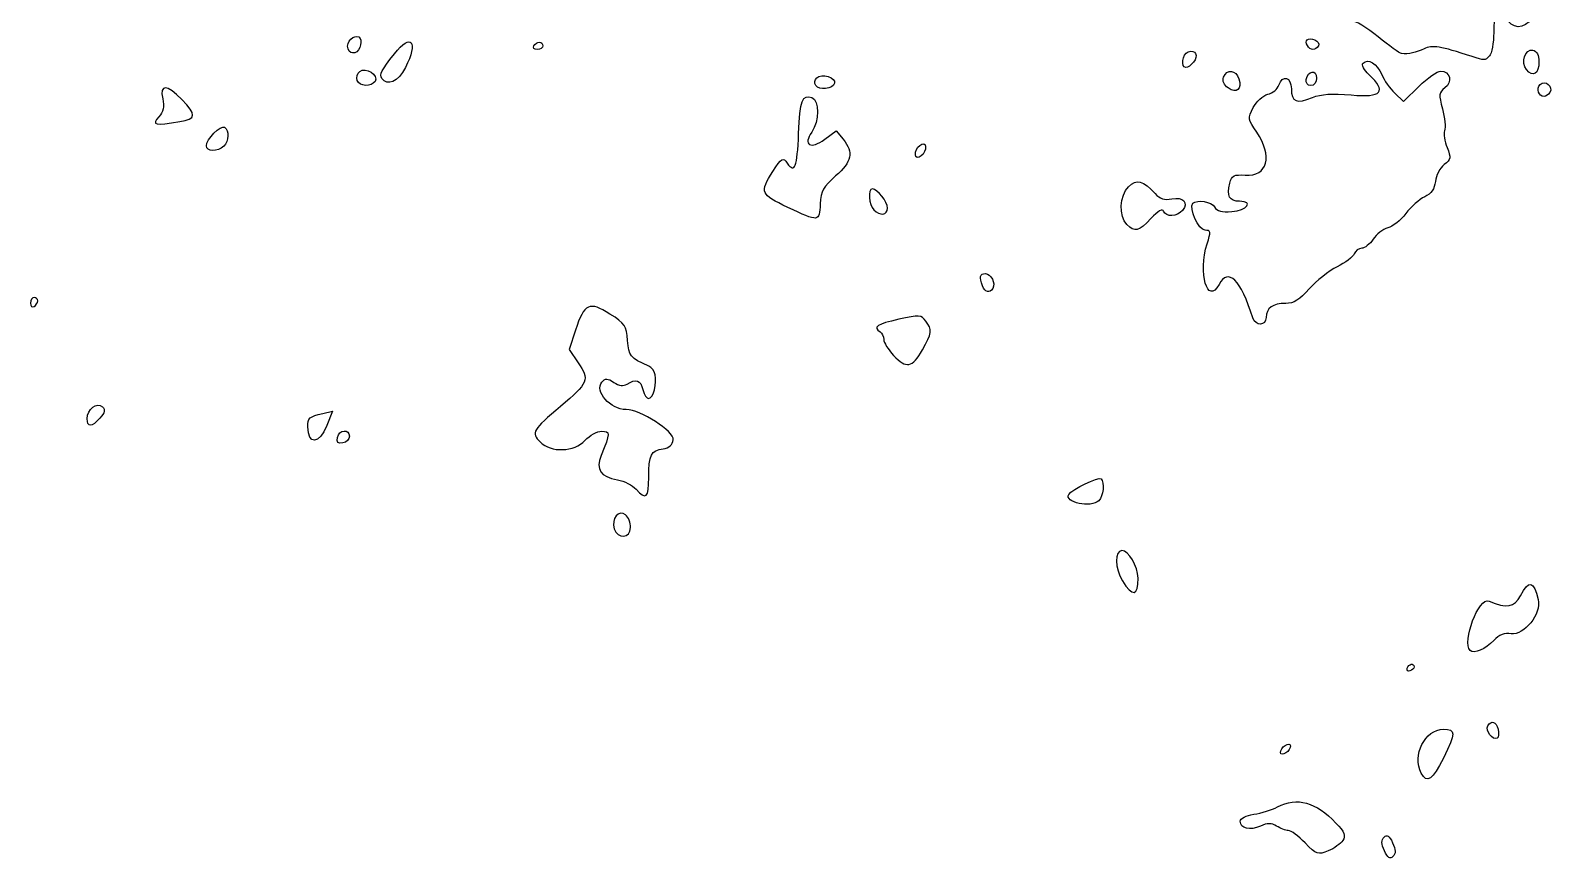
# Model space of a CAD drawing. Header units: centimetres. Extents: x -9.1 to 23.1, y -7.7 to 7.6.
# Drawn here: x -8.751 to -5.999, y -4.581 to -3.084 of the extents above; entities that cross this region are included whole.
import ezdxf

# ---------------------------------------------------------------- set-up
doc = ezdxf.new("R2010")
doc.units = ezdxf.units.CM
doc.header["$MEASUREMENT"] = 0
doc.layers.add('Layer 1', color=7, linetype='Continuous')

msp = doc.modelspace()

# ---------------------------------------------------------------- linework, layer by layer
at = {"layer": 'Layer 1'}
for points, knots in [([(-6.1153, -3.12957), (-6.11099, -3.12526), (-6.10746, -3.10616), (-6.10746, -3.08712), (-6.10746, -3.08712), (-6.10746, -3.04962), (-6.10029, -3.04378), (-6.08198, -3.06639), (-6.08198, -3.06639), (-6.06738, -3.08442), (-6.04562, -3.07815), (-6.03211, -3.05204), (-6.03211, -3.05204), (-6.02667, -3.04152), (-6.01935, -3.03291), (-6.01585, -3.03291), (-6.01585, -3.03291), (-6.01235, -3.03291), (-6.00949, -3.03007), (-6.00949, -3.02657), (-6.00949, -3.02657), (-6.00949, -3.02307), (-6.02051, -3.02088), (-6.03398, -3.02167), (-6.03398, -3.02167), (-6.06514, -3.02348), (-6.06901, -3.00221), (-6.04004, -2.98832), (-6.04004, -2.98832), (-6.02659, -2.98188), (-6.02287, -2.97655), (-6.02627, -2.96864), (-6.02627, -2.96864), (-6.02883, -2.96267), (-6.03235, -2.94951), (-6.03408, -2.93938), (-6.03408, -2.93938), (-6.03581, -2.92925), (-6.04256, -2.91764), (-6.04908, -2.91357), (-6.04908, -2.91357), (-6.06027, -2.90658), (-6.06032, -2.90515), (-6.04997, -2.88762), (-6.04997, -2.88762), (-6.03679, -2.86531), (-6.04503, -2.85682), (-6.08003, -2.85666), (-6.08003, -2.85666), (-6.12165, -2.85666), (-6.1516, -2.83146), (-6.13276, -2.81263), (-6.13276, -2.81263), (-6.12181, -2.80168), (-6.13113, -2.77477), (-6.1502, -2.76227), (-6.1502, -2.76227), (-6.18172, -2.74161), (-6.24462, -2.77122), (-6.24462, -2.80671), (-6.24462, -2.80671), (-6.24462, -2.83611), (-6.22595, -2.8527), (-6.19942, -2.84687), (-6.19942, -2.84687), (-6.18158, -2.84296), (-6.17804, -2.84489), (-6.16602, -2.86526), (-6.16602, -2.86526), (-6.15863, -2.87779), (-6.14831, -2.88968), (-6.14308, -2.89168), (-6.14308, -2.89168), (-6.13229, -2.89582), (-6.13016, -2.92551), (-6.14021, -2.93172), (-6.14021, -2.93172), (-6.14386, -2.93398), (-6.15105, -2.9459), (-6.1562, -2.95823), (-6.1562, -2.95823), (-6.16135, -2.97056), (-6.17012, -2.98064), (-6.17569, -2.98064), (-6.17569, -2.98064), (-6.18568, -2.98064), (-6.18685, -2.97673), (-6.18833, -2.93833), (-6.18833, -2.93833), (-6.1893, -2.91318), (-6.20387, -2.91025), (-6.24028, -2.92788), (-6.24028, -2.92788), (-6.27632, -2.94533), (-6.27861, -2.94504), (-6.27634, -2.92334), (-6.27634, -2.92334), (-6.27529, -2.91338), (-6.27948, -2.89803), (-6.28564, -2.88923), (-6.28564, -2.88923), (-6.2918, -2.88043), (-6.29684, -2.86902), (-6.29684, -2.86388), (-6.29684, -2.86388), (-6.29684, -2.85673), (-6.3001, -2.85746), (-6.31066, -2.86697), (-6.31066, -2.86697), (-6.32849, -2.88302), (-6.35562, -2.94419), (-6.35562, -2.96835), (-6.35562, -2.96835), (-6.35562, -2.98093), (-6.36206, -2.99281), (-6.37521, -3.00454), (-6.37521, -3.00454), (-6.40438, -3.03053), (-6.39892, -3.06556), (-6.36569, -3.06556), (-6.36569, -3.06556), (-6.3583, -3.06556), (-6.33613, -3.07878), (-6.31643, -3.09495), (-6.31643, -3.09495), (-6.29672, -3.11111), (-6.27764, -3.12469), (-6.27402, -3.12511), (-6.27402, -3.12511), (-6.26127, -3.12659), (-6.24769, -3.12375), (-6.23322, -3.11648), (-6.23322, -3.11648), (-6.21892, -3.1093), (-6.2039, -3.11176), (-6.14661, -3.13063), (-6.14661, -3.13063), (-6.12358, -3.13822), (-6.12393, -3.13823), (-6.11526, -3.12956), (-6.11526, -3.12956), (-6.11526, -3.12956), (-6.1153, -3.12957), (-6.1153, -3.12957)], [0, 0, 0, 0, 0.027027, 0.027027, 0.027027, 0.027027, 0.0540541, 0.0540541, 0.0540541, 0.0540541, 0.0810811, 0.0810811, 0.0810811, 0.0810811, 0.1081081, 0.1081081, 0.1081081, 0.1081081, 0.1351351, 0.1351351, 0.1351351, 0.1351351, 0.1621622, 0.1621622, 0.1621622, 0.1621622, 0.1891892, 0.1891892, 0.1891892, 0.1891892, 0.2162162, 0.2162162, 0.2162162, 0.2162162, 0.2432432, 0.2432432, 0.2432432, 0.2432432, 0.2702703, 0.2702703, 0.2702703, 0.2702703, 0.2972973, 0.2972973, 0.2972973, 0.2972973, 0.3243243, 0.3243243, 0.3243243, 0.3243243, 0.3513514, 0.3513514, 0.3513514, 0.3513514, 0.3783784, 0.3783784, 0.3783784, 0.3783784, 0.4054054, 0.4054054, 0.4054054, 0.4054054, 0.4324324, 0.4324324, 0.4324324, 0.4324324, 0.4594595, 0.4594595, 0.4594595, 0.4594595, 0.4864865, 0.4864865, 0.4864865, 0.4864865, 0.5135135, 0.5135135, 0.5135135, 0.5135135, 0.5405405, 0.5405405, 0.5405405, 0.5405405, 0.5675676, 0.5675676, 0.5675676, 0.5675676, 0.5945946, 0.5945946, 0.5945946, 0.5945946, 0.6216216, 0.6216216, 0.6216216, 0.6216216, 0.6486486, 0.6486486, 0.6486486, 0.6486486, 0.6756757, 0.6756757, 0.6756757, 0.6756757, 0.7027027, 0.7027027, 0.7027027, 0.7027027, 0.7297297, 0.7297297, 0.7297297, 0.7297297, 0.7567568, 0.7567568, 0.7567568, 0.7567568, 0.7837838, 0.7837838, 0.7837838, 0.7837838, 0.8108108, 0.8108108, 0.8108108, 0.8108108, 0.8378378, 0.8378378, 0.8378378, 0.8378378, 0.8648649, 0.8648649, 0.8648649, 0.8648649, 0.8918919, 0.8918919, 0.8918919, 0.8918919, 0.9189189, 0.9189189, 0.9189189, 0.9189189, 0.9459459, 0.9459459, 0.9459459, 0.9459459, 1, 1, 1, 1]), ([(-8.15569, -3.11396), (-8.1535, -3.10825), (-8.15328, -3.10103), (-8.1552, -3.09792), (-8.1552, -3.09792), (-8.16107, -3.08841), (-8.17787, -3.09883), (-8.17787, -3.11198), (-8.17787, -3.11198), (-8.17787, -3.12697), (-8.16125, -3.12846), (-8.15569, -3.11396)], [0, 0, 0, 0, 0.25, 0.25, 0.25, 0.25, 0.5, 0.5, 0.5, 0.5, 1, 1, 1, 1]), ([(-8.0736, -3.15062), (-8.04956, -3.10349), (-8.06281, -3.08698), (-8.09347, -3.12587), (-8.09347, -3.12587), (-8.11709, -3.15583), (-8.12051, -3.16254), (-8.11592, -3.16995), (-8.11592, -3.16995), (-8.1066, -3.18503), (-8.08646, -3.17582), (-8.0736, -3.15062)], [0, 0, 0, 0, 0.25, 0.25, 0.25, 0.25, 0.5, 0.5, 0.5, 0.5, 1, 1, 1, 1]), ([(-7.82519, -3.11128), (-7.82519, -3.1077), (-7.82796, -3.10475), (-7.83134, -3.10475), (-7.83134, -3.10475), (-7.83472, -3.10475), (-7.8393, -3.10767), (-7.84152, -3.11128), (-7.84152, -3.11128), (-7.84374, -3.11486), (-7.84098, -3.11781), (-7.83537, -3.11781), (-7.83537, -3.11781), (-7.82977, -3.11781), (-7.82519, -3.11489), (-7.82519, -3.11128)], [0, 0, 0, 0, 0.2, 0.2, 0.2, 0.2, 0.4, 0.4, 0.4, 0.4, 0.6, 0.6, 0.6, 0.6, 1, 1, 1, 1]), ([(-6.42421, -3.11128), (-6.42197, -3.10766), (-6.42487, -3.10289), (-6.43064, -3.10067), (-6.43064, -3.10067), (-6.44315, -3.09587), (-6.45011, -3.10116), (-6.4441, -3.11088), (-6.4441, -3.11088), (-6.43868, -3.11966), (-6.4295, -3.11983), (-6.42421, -3.11129), (-6.42421, -3.11129), (-6.42421, -3.11129), (-6.42421, -3.11128), (-6.42421, -3.11128)], [0, 0, 0, 0, 0.2, 0.2, 0.2, 0.2, 0.4, 0.4, 0.4, 0.4, 0.6, 0.6, 0.6, 0.6, 1, 1, 1, 1]), ([(-6.64977, -3.14096), (-6.64009, -3.1293), (-6.64643, -3.11704), (-6.65954, -3.12206), (-6.65954, -3.12206), (-6.66974, -3.12597), (-6.67307, -3.15047), (-6.6634, -3.15047), (-6.6634, -3.15047), (-6.66025, -3.15047), (-6.65412, -3.14619), (-6.64978, -3.14096), (-6.64978, -3.14096), (-6.64978, -3.14096), (-6.64977, -3.14096), (-6.64977, -3.14096)], [0, 0, 0, 0, 0.2, 0.2, 0.2, 0.2, 0.4, 0.4, 0.4, 0.4, 0.6, 0.6, 0.6, 0.6, 1, 1, 1, 1]), ([(-6.51874, -3.60181), (-6.51874, -3.58521), (-6.50629, -3.57631), (-6.48322, -3.57642), (-6.48322, -3.57642), (-6.46892, -3.57642), (-6.45811, -3.56979), (-6.44077, -3.55009), (-6.44077, -3.55009), (-6.42797, -3.53555), (-6.40538, -3.51768), (-6.39055, -3.51036), (-6.39055, -3.51036), (-6.37573, -3.50305), (-6.36186, -3.49253), (-6.35973, -3.48699), (-6.35973, -3.48699), (-6.35761, -3.48145), (-6.35143, -3.47692), (-6.34601, -3.47692), (-6.34601, -3.47692), (-6.34059, -3.47692), (-6.33132, -3.46954), (-6.32541, -3.46051), (-6.32541, -3.46051), (-6.3195, -3.45149), (-6.30756, -3.44233), (-6.29888, -3.44014), (-6.29888, -3.44014), (-6.2902, -3.43796), (-6.27551, -3.42623), (-6.26623, -3.41407), (-6.26623, -3.41407), (-6.25695, -3.40191), (-6.24164, -3.38827), (-6.2322, -3.38377), (-6.2322, -3.38377), (-6.22033, -3.37811), (-6.21439, -3.36955), (-6.21296, -3.35604), (-6.21296, -3.35604), (-6.21182, -3.34529), (-6.20471, -3.3317), (-6.19715, -3.32583), (-6.19715, -3.32583), (-6.18474, -3.31619), (-6.18423, -3.31322), (-6.19181, -3.29492), (-6.19181, -3.29492), (-6.19642, -3.28378), (-6.19844, -3.27009), (-6.19628, -3.26448), (-6.19628, -3.26448), (-6.19413, -3.25888), (-6.19587, -3.24122), (-6.20014, -3.22524), (-6.20014, -3.22524), (-6.20711, -3.19917), (-6.20666, -3.19528), (-6.19571, -3.18728), (-6.19571, -3.18728), (-6.18131, -3.17674), (-6.18617, -3.15688), (-6.20315, -3.15688), (-6.20315, -3.15688), (-6.20941, -3.15688), (-6.22709, -3.1692), (-6.24243, -3.18425), (-6.24243, -3.18425), (-6.24243, -3.18425), (-6.27032, -3.21162), (-6.27032, -3.21162), (-6.27032, -3.21162), (-6.27032, -3.21162), (-6.28624, -3.19667), (-6.28624, -3.19667), (-6.28624, -3.19667), (-6.295, -3.18844), (-6.3056, -3.1734), (-6.30981, -3.16324), (-6.30981, -3.16324), (-6.31798, -3.14351), (-6.33449, -3.13331), (-6.34357, -3.14239), (-6.34357, -3.14239), (-6.34661, -3.14544), (-6.34171, -3.15486), (-6.33268, -3.16334), (-6.33268, -3.16334), (-6.29994, -3.19409), (-6.30954, -3.20502), (-6.36489, -3.20001), (-6.36489, -3.20001), (-6.39995, -3.19684), (-6.41953, -3.19812), (-6.4351, -3.20459), (-6.4351, -3.20459), (-6.4633, -3.21632), (-6.47302, -3.21233), (-6.47302, -3.18901), (-6.47302, -3.18901), (-6.47302, -3.16724), (-6.48935, -3.16246), (-6.49567, -3.18237), (-6.49567, -3.18237), (-6.49784, -3.1892), (-6.5068, -3.19659), (-6.51559, -3.19879), (-6.51559, -3.19879), (-6.52438, -3.20101), (-6.53624, -3.21185), (-6.54196, -3.2229), (-6.54196, -3.2229), (-6.55192, -3.24216), (-6.55166, -3.244), (-6.53555, -3.26724), (-6.53555, -3.26724), (-6.50611, -3.30972), (-6.51632, -3.34806), (-6.55622, -3.34491), (-6.55622, -3.34491), (-6.57674, -3.3433), (-6.58049, -3.34532), (-6.58416, -3.35937), (-6.58416, -3.35937), (-6.59019, -3.38259), (-6.58508, -3.39203), (-6.56649, -3.39203), (-6.56649, -3.39203), (-6.54025, -3.39203), (-6.55273, -3.40811), (-6.58078, -3.41045), (-6.58078, -3.41045), (-6.59843, -3.41193), (-6.60759, -3.4095), (-6.61162, -3.40229), (-6.61162, -3.40229), (-6.61711, -3.39248), (-6.64322, -3.38806), (-6.65082, -3.39567), (-6.65082, -3.39567), (-6.65877, -3.40362), (-6.64049, -3.44429), (-6.62897, -3.44429), (-6.62897, -3.44429), (-6.61843, -3.44429), (-6.61806, -3.44668), (-6.62517, -3.46878), (-6.62517, -3.46878), (-6.64201, -3.52116), (-6.62445, -3.58112), (-6.60365, -3.54226), (-6.60365, -3.54226), (-6.58701, -3.51116), (-6.56478, -3.53309), (-6.54242, -3.60267), (-6.54242, -3.60267), (-6.5375, -3.61797), (-6.51874, -3.61731), (-6.51874, -3.60185), (-6.51874, -3.60185), (-6.51874, -3.60185), (-6.51874, -3.60181), (-6.51874, -3.60181)], [0, 0, 0, 0, 0.0238095, 0.0238095, 0.0238095, 0.0238095, 0.047619, 0.047619, 0.047619, 0.047619, 0.0714286, 0.0714286, 0.0714286, 0.0714286, 0.0952381, 0.0952381, 0.0952381, 0.0952381, 0.1190476, 0.1190476, 0.1190476, 0.1190476, 0.1428571, 0.1428571, 0.1428571, 0.1428571, 0.1666667, 0.1666667, 0.1666667, 0.1666667, 0.1904762, 0.1904762, 0.1904762, 0.1904762, 0.2142857, 0.2142857, 0.2142857, 0.2142857, 0.2380952, 0.2380952, 0.2380952, 0.2380952, 0.2619048, 0.2619048, 0.2619048, 0.2619048, 0.2857143, 0.2857143, 0.2857143, 0.2857143, 0.3095238, 0.3095238, 0.3095238, 0.3095238, 0.3333333, 0.3333333, 0.3333333, 0.3333333, 0.3571429, 0.3571429, 0.3571429, 0.3571429, 0.3809524, 0.3809524, 0.3809524, 0.3809524, 0.4047619, 0.4047619, 0.4047619, 0.4047619, 0.4285714, 0.4285714, 0.4285714, 0.4285714, 0.452381, 0.452381, 0.452381, 0.452381, 0.4761905, 0.4761905, 0.4761905, 0.4761905, 0.5, 0.5, 0.5, 0.5, 0.5238095, 0.5238095, 0.5238095, 0.5238095, 0.547619, 0.547619, 0.547619, 0.547619, 0.5714286, 0.5714286, 0.5714286, 0.5714286, 0.5952381, 0.5952381, 0.5952381, 0.5952381, 0.6190476, 0.6190476, 0.6190476, 0.6190476, 0.6428571, 0.6428571, 0.6428571, 0.6428571, 0.6666667, 0.6666667, 0.6666667, 0.6666667, 0.6904762, 0.6904762, 0.6904762, 0.6904762, 0.7142857, 0.7142857, 0.7142857, 0.7142857, 0.7380952, 0.7380952, 0.7380952, 0.7380952, 0.7619048, 0.7619048, 0.7619048, 0.7619048, 0.7857143, 0.7857143, 0.7857143, 0.7857143, 0.8095238, 0.8095238, 0.8095238, 0.8095238, 0.8333333, 0.8333333, 0.8333333, 0.8333333, 0.8571429, 0.8571429, 0.8571429, 0.8571429, 0.8809524, 0.8809524, 0.8809524, 0.8809524, 0.9047619, 0.9047619, 0.9047619, 0.9047619, 0.9285714, 0.9285714, 0.9285714, 0.9285714, 0.952381, 0.952381, 0.952381, 0.952381, 1, 1, 1, 1]), ([(-6.0258, -3.14022), (-6.0258, -3.12772), (-6.02951, -3.12054), (-6.03667, -3.11917), (-6.03667, -3.11917), (-6.05076, -3.11645), (-6.05895, -3.14134), (-6.04822, -3.15427), (-6.04822, -3.15427), (-6.03639, -3.16852), (-6.0258, -3.16189), (-6.0258, -3.14022)], [0, 0, 0, 0, 0.25, 0.25, 0.25, 0.25, 0.5, 0.5, 0.5, 0.5, 1, 1, 1, 1]), ([(-8.12839, -3.17549), (-8.12153, -3.16439), (-8.14534, -3.14876), (-8.15584, -3.15747), (-8.15584, -3.15747), (-8.16041, -3.16126), (-8.16254, -3.16856), (-8.16058, -3.17369), (-8.16058, -3.17369), (-8.15629, -3.18487), (-8.13493, -3.18606), (-8.1284, -3.1755), (-8.1284, -3.1755), (-8.1284, -3.1755), (-8.12839, -3.17549), (-8.12839, -3.17549)], [0, 0, 0, 0, 0.2, 0.2, 0.2, 0.2, 0.4, 0.4, 0.4, 0.4, 0.6, 0.6, 0.6, 0.6, 1, 1, 1, 1]), ([(-7.29808, -3.17875), (-7.29477, -3.16869), (-7.32187, -3.16034), (-7.33035, -3.16882), (-7.33035, -3.16882), (-7.33399, -3.17244), (-7.33488, -3.17879), (-7.33234, -3.1829), (-7.33234, -3.1829), (-7.32662, -3.19215), (-7.30149, -3.18911), (-7.29808, -3.17875)], [0, 0, 0, 0, 0.25, 0.25, 0.25, 0.25, 0.5, 0.5, 0.5, 0.5, 1, 1, 1, 1]), ([(-6.56784, -3.17069), (-6.57302, -3.15436), (-6.58963, -3.15257), (-6.59544, -3.16773), (-6.59544, -3.16773), (-6.59796, -3.17431), (-6.59486, -3.18191), (-6.58742, -3.18735), (-6.58742, -3.18735), (-6.57236, -3.19836), (-6.56189, -3.18945), (-6.56784, -3.17071), (-6.56784, -3.17071), (-6.56784, -3.17071), (-6.56784, -3.17069), (-6.56784, -3.17069)], [0, 0, 0, 0, 0.2, 0.2, 0.2, 0.2, 0.4, 0.4, 0.4, 0.4, 0.6, 0.6, 0.6, 0.6, 1, 1, 1, 1]), ([(-6.42762, -3.16941), (-6.42762, -3.15349), (-6.44288, -3.15574), (-6.44606, -3.17213), (-6.44606, -3.17213), (-6.44731, -3.17858), (-6.44398, -3.18302), (-6.4379, -3.18302), (-6.4379, -3.18302), (-6.43184, -3.18302), (-6.42762, -3.17744), (-6.42762, -3.16941)], [0, 0, 0, 0, 0.25, 0.25, 0.25, 0.25, 0.5, 0.5, 0.5, 0.5, 1, 1, 1, 1]), ([(-8.51898, -3.23951), (-8.51069, -3.23035), (-8.50876, -3.2214), (-8.51196, -3.20685), (-8.51196, -3.20685), (-8.5179, -3.17979), (-8.50454, -3.18037), (-8.47742, -3.20837), (-8.47742, -3.20837), (-8.4505, -3.23615), (-8.45112, -3.24301), (-8.48104, -3.24795), (-8.48104, -3.24795), (-8.52647, -3.25546), (-8.53226, -3.25417), (-8.51899, -3.23952), (-8.51899, -3.23952), (-8.51899, -3.23952), (-8.51898, -3.23951), (-8.51898, -3.23951)], [0, 0, 0, 0, 0.1666667, 0.1666667, 0.1666667, 0.1666667, 0.3333333, 0.3333333, 0.3333333, 0.3333333, 0.5, 0.5, 0.5, 0.5, 0.6666667, 0.6666667, 0.6666667, 0.6666667, 1, 1, 1, 1]), ([(-6.00616, -3.19558), (-5.99943, -3.18469), (-6.01457, -3.1722), (-6.02358, -3.18121), (-6.02358, -3.18121), (-6.03112, -3.18874), (-6.0264, -3.20268), (-6.01631, -3.20268), (-6.01631, -3.20268), (-6.01314, -3.20268), (-6.00858, -3.19947), (-6.00616, -3.19558)], [0, 0, 0, 0, 0.25, 0.25, 0.25, 0.25, 0.5, 0.5, 0.5, 0.5, 1, 1, 1, 1]), ([(-7.32416, -3.39682), (-7.32289, -3.37346), (-7.3185, -3.3655), (-7.2963, -3.34624), (-7.2963, -3.34624), (-7.26699, -3.32081), (-7.26346, -3.30369), (-7.28265, -3.28002), (-7.28265, -3.28002), (-7.28265, -3.28002), (-7.29515, -3.2646), (-7.29515, -3.2646), (-7.29515, -3.2646), (-7.29515, -3.2646), (-7.31595, -3.27996), (-7.31595, -3.27996), (-7.31595, -3.27996), (-7.34136, -3.29873), (-7.35606, -3.29061), (-7.33949, -3.26696), (-7.33949, -3.26696), (-7.32577, -3.24737), (-7.32558, -3.20996), (-7.33916, -3.20474), (-7.33916, -3.20474), (-7.35626, -3.19818), (-7.36061, -3.20988), (-7.36318, -3.26935), (-7.36318, -3.26935), (-7.36586, -3.33121), (-7.36997, -3.34205), (-7.38366, -3.32333), (-7.38366, -3.32333), (-7.39198, -3.31195), (-7.39365, -3.31291), (-7.40972, -3.33837), (-7.40972, -3.33837), (-7.43372, -3.37639), (-7.43238, -3.3796), (-7.3828, -3.40296), (-7.3828, -3.40296), (-7.3262, -3.42963), (-7.32593, -3.42961), (-7.32414, -3.39682), (-7.32414, -3.39682), (-7.32414, -3.39682), (-7.32416, -3.39682), (-7.32416, -3.39682)], [0, 0, 0, 0, 0.0769231, 0.0769231, 0.0769231, 0.0769231, 0.1538462, 0.1538462, 0.1538462, 0.1538462, 0.2307692, 0.2307692, 0.2307692, 0.2307692, 0.3076923, 0.3076923, 0.3076923, 0.3076923, 0.3846154, 0.3846154, 0.3846154, 0.3846154, 0.4615385, 0.4615385, 0.4615385, 0.4615385, 0.5384615, 0.5384615, 0.5384615, 0.5384615, 0.6153846, 0.6153846, 0.6153846, 0.6153846, 0.6923077, 0.6923077, 0.6923077, 0.6923077, 0.7692308, 0.7692308, 0.7692308, 0.7692308, 0.8461538, 0.8461538, 0.8461538, 0.8461538, 1, 1, 1, 1]), ([(-8.4018, -3.29262), (-8.39246, -3.28327), (-8.39148, -3.26357), (-8.4001, -3.25824), (-8.4001, -3.25824), (-8.40749, -3.25367), (-8.43315, -3.2798), (-8.43315, -3.29189), (-8.43315, -3.29189), (-8.43315, -3.30261), (-8.41228, -3.3031), (-8.4018, -3.29263), (-8.4018, -3.29263), (-8.4018, -3.29263), (-8.4018, -3.29262), (-8.4018, -3.29262)], [0, 0, 0, 0, 0.2, 0.2, 0.2, 0.2, 0.4, 0.4, 0.4, 0.4, 0.6, 0.6, 0.6, 0.6, 1, 1, 1, 1]), ([(-7.13425, -3.2976), (-7.1328, -3.29016), (-7.13516, -3.28702), (-7.14078, -3.28889), (-7.14078, -3.28889), (-7.14561, -3.2905), (-7.15058, -3.29705), (-7.15182, -3.30346), (-7.15182, -3.30346), (-7.15327, -3.31091), (-7.15091, -3.31404), (-7.14529, -3.31218), (-7.14529, -3.31218), (-7.14046, -3.31057), (-7.13549, -3.30401), (-7.13425, -3.29761), (-7.13425, -3.29761), (-7.13425, -3.29761), (-7.13425, -3.2976), (-7.13425, -3.2976)], [0, 0, 0, 0, 0.1666667, 0.1666667, 0.1666667, 0.1666667, 0.3333333, 0.3333333, 0.3333333, 0.3333333, 0.5, 0.5, 0.5, 0.5, 0.6666667, 0.6666667, 0.6666667, 0.6666667, 1, 1, 1, 1]), ([(-6.72662, -3.42298), (-6.71401, -3.40957), (-6.70563, -3.40476), (-6.70386, -3.40992), (-6.70386, -3.40992), (-6.70005, -3.42104), (-6.6794, -3.42023), (-6.66973, -3.40856), (-6.66973, -3.40856), (-6.65807, -3.39451), (-6.66828, -3.38354), (-6.68915, -3.38771), (-6.68915, -3.38771), (-6.70223, -3.39034), (-6.71056, -3.38771), (-6.71931, -3.37797), (-6.71931, -3.37797), (-6.74083, -3.35419), (-6.75277, -3.35113), (-6.76732, -3.36567), (-6.76732, -3.36567), (-6.78331, -3.38166), (-6.78493, -3.41927), (-6.77027, -3.43393), (-6.77027, -3.43393), (-6.75565, -3.44855), (-6.74915, -3.44692), (-6.72663, -3.42297), (-6.72663, -3.42297), (-6.72663, -3.42297), (-6.72662, -3.42298), (-6.72662, -3.42298)], [0, 0, 0, 0, 0.1111111, 0.1111111, 0.1111111, 0.1111111, 0.2222222, 0.2222222, 0.2222222, 0.2222222, 0.3333333, 0.3333333, 0.3333333, 0.3333333, 0.4444444, 0.4444444, 0.4444444, 0.4444444, 0.5555556, 0.5555556, 0.5555556, 0.5555556, 0.6666667, 0.6666667, 0.6666667, 0.6666667, 0.7777778, 0.7777778, 0.7777778, 0.7777778, 1, 1, 1, 1]), ([(-7.22756, -3.40757), (-7.23648, -3.39865), (-7.23825, -3.36969), (-7.22988, -3.36969), (-7.22988, -3.36969), (-7.22076, -3.36969), (-7.20274, -3.3928), (-7.20274, -3.40449), (-7.20274, -3.40449), (-7.20274, -3.4172), (-7.21625, -3.41887), (-7.22756, -3.40758), (-7.22756, -3.40758), (-7.22756, -3.40758), (-7.22756, -3.40757), (-7.22756, -3.40757)], [0, 0, 0, 0, 0.2, 0.2, 0.2, 0.2, 0.4, 0.4, 0.4, 0.4, 0.6, 0.6, 0.6, 0.6, 1, 1, 1, 1]), ([(-7.01249, -3.54931), (-7.00685, -3.54019), (-7.01568, -3.5226), (-7.02589, -3.5226), (-7.02589, -3.5226), (-7.03577, -3.5226), (-7.0372, -3.52883), (-7.03102, -3.54492), (-7.03102, -3.54492), (-7.02662, -3.55639), (-7.01811, -3.55841), (-7.01249, -3.54931)], [0, 0, 0, 0, 0.25, 0.25, 0.25, 0.25, 0.5, 0.5, 0.5, 0.5, 1, 1, 1, 1]), ([(-8.75088, -3.57581), (-8.75088, -3.57021), (-8.74794, -3.56563), (-8.74435, -3.56563), (-8.74435, -3.56563), (-8.74076, -3.56563), (-8.73782, -3.56839), (-8.73782, -3.57177), (-8.73782, -3.57177), (-8.73782, -3.57515), (-8.74076, -3.57973), (-8.74435, -3.58196), (-8.74435, -3.58196), (-8.74794, -3.58418), (-8.75088, -3.58142), (-8.75088, -3.57581)], [0, 0, 0, 0, 0.2, 0.2, 0.2, 0.2, 0.4, 0.4, 0.4, 0.4, 0.6, 0.6, 0.6, 0.6, 1, 1, 1, 1]), ([(-7.65678, -3.91191), (-7.66322, -3.9048), (-7.67826, -3.89714), (-7.69022, -3.8949), (-7.69022, -3.8949), (-7.72169, -3.889), (-7.72997, -3.87659), (-7.71962, -3.85084), (-7.71962, -3.85084), (-7.70338, -3.81045), (-7.70334, -3.80728), (-7.71907, -3.80728), (-7.71907, -3.80728), (-7.72716, -3.80728), (-7.74059, -3.81463), (-7.74891, -3.82361), (-7.74891, -3.82361), (-7.76853, -3.84478), (-7.81049, -3.84636), (-7.83019, -3.82666), (-7.83019, -3.82666), (-7.84685, -3.81), (-7.84361, -3.80437), (-7.79314, -3.76235), (-7.79314, -3.76235), (-7.74332, -3.72088), (-7.74036, -3.71356), (-7.7612, -3.68348), (-7.7612, -3.68348), (-7.7612, -3.68348), (-7.77769, -3.65969), (-7.77769, -3.65969), (-7.77769, -3.65969), (-7.77769, -3.65969), (-7.76629, -3.62471), (-7.76629, -3.62471), (-7.76629, -3.62471), (-7.75058, -3.57652), (-7.74088, -3.57198), (-7.70395, -3.59558), (-7.70395, -3.59558), (-7.67691, -3.61286), (-7.67398, -3.61724), (-7.67208, -3.64333), (-7.67208, -3.64333), (-7.67001, -3.67172), (-7.66824, -3.67387), (-7.63406, -3.68982), (-7.63406, -3.68982), (-7.62225, -3.69532), (-7.61844, -3.71129), (-7.62381, -3.73269), (-7.62381, -3.73269), (-7.62895, -3.75318), (-7.63923, -3.75293), (-7.64444, -3.73215), (-7.64444, -3.73215), (-7.64876, -3.71492), (-7.65712, -3.71202), (-7.67318, -3.72217), (-7.67318, -3.72217), (-7.67971, -3.7263), (-7.68758, -3.72526), (-7.69707, -3.71904), (-7.69707, -3.71904), (-7.70885, -3.71132), (-7.71244, -3.71123), (-7.71847, -3.7185), (-7.71847, -3.7185), (-7.73236, -3.73523), (-7.70331, -3.76807), (-7.67463, -3.76807), (-7.67463, -3.76807), (-7.64916, -3.76807), (-7.58747, -3.80766), (-7.5896, -3.82264), (-7.5896, -3.82264), (-7.59092, -3.8319), (-7.59714, -3.83743), (-7.60793, -3.83894), (-7.60793, -3.83894), (-7.62978, -3.84199), (-7.63384, -3.85005), (-7.63395, -3.89053), (-7.63395, -3.89053), (-7.63407, -3.92763), (-7.63866, -3.93193), (-7.65679, -3.91188), (-7.65679, -3.91188), (-7.65679, -3.91188), (-7.65678, -3.91191), (-7.65678, -3.91191)], [0, 0, 0, 0, 0.0416667, 0.0416667, 0.0416667, 0.0416667, 0.0833333, 0.0833333, 0.0833333, 0.0833333, 0.125, 0.125, 0.125, 0.125, 0.1666667, 0.1666667, 0.1666667, 0.1666667, 0.2083333, 0.2083333, 0.2083333, 0.2083333, 0.25, 0.25, 0.25, 0.25, 0.2916667, 0.2916667, 0.2916667, 0.2916667, 0.3333333, 0.3333333, 0.3333333, 0.3333333, 0.375, 0.375, 0.375, 0.375, 0.4166667, 0.4166667, 0.4166667, 0.4166667, 0.4583333, 0.4583333, 0.4583333, 0.4583333, 0.5, 0.5, 0.5, 0.5, 0.5416667, 0.5416667, 0.5416667, 0.5416667, 0.5833333, 0.5833333, 0.5833333, 0.5833333, 0.625, 0.625, 0.625, 0.625, 0.6666667, 0.6666667, 0.6666667, 0.6666667, 0.7083333, 0.7083333, 0.7083333, 0.7083333, 0.75, 0.75, 0.75, 0.75, 0.7916667, 0.7916667, 0.7916667, 0.7916667, 0.8333333, 0.8333333, 0.8333333, 0.8333333, 0.875, 0.875, 0.875, 0.875, 0.9166667, 0.9166667, 0.9166667, 0.9166667, 1, 1, 1, 1]), ([(-7.19157, -3.67033), (-7.20145, -3.6599), (-7.20953, -3.64695), (-7.20953, -3.64154), (-7.20953, -3.64154), (-7.20953, -3.63613), (-7.21247, -3.6299), (-7.21606, -3.62767), (-7.21606, -3.62767), (-7.22962, -3.61929), (-7.22138, -3.61377), (-7.18244, -3.60513), (-7.18244, -3.60513), (-7.14508, -3.59684), (-7.14167, -3.59706), (-7.13346, -3.6083), (-7.13346, -3.6083), (-7.12168, -3.62441), (-7.12231, -3.62972), (-7.13961, -3.66028), (-7.13961, -3.66028), (-7.15788, -3.69253), (-7.16859, -3.69461), (-7.19157, -3.67033)], [0, 0, 0, 0, 0.1428571, 0.1428571, 0.1428571, 0.1428571, 0.2857143, 0.2857143, 0.2857143, 0.2857143, 0.4285714, 0.4285714, 0.4285714, 0.4285714, 0.5714286, 0.5714286, 0.5714286, 0.5714286, 0.7142857, 0.7142857, 0.7142857, 0.7142857, 1, 1, 1, 1]), ([(-8.62543, -3.7837), (-8.61651, -3.77385), (-8.61535, -3.7686), (-8.62088, -3.76308), (-8.62088, -3.76308), (-8.63056, -3.7534), (-8.64843, -3.76739), (-8.64843, -3.78466), (-8.64843, -3.78466), (-8.64843, -3.80055), (-8.64037, -3.80021), (-8.62543, -3.78371), (-8.62543, -3.78371), (-8.62543, -3.78371), (-8.62543, -3.7837), (-8.62543, -3.7837)], [0, 0, 0, 0, 0.2, 0.2, 0.2, 0.2, 0.4, 0.4, 0.4, 0.4, 0.6, 0.6, 0.6, 0.6, 1, 1, 1, 1]), ([(-8.21538, -3.79686), (-8.21538, -3.79686), (-8.20512, -3.77075), (-8.20512, -3.77075), (-8.20512, -3.77075), (-8.20512, -3.77075), (-8.22255, -3.77491), (-8.22255, -3.77491), (-8.22255, -3.77491), (-8.24755, -3.78088), (-8.24978, -3.78288), (-8.24978, -3.79942), (-8.24978, -3.79942), (-8.24978, -3.8326), (-8.2288, -3.83104), (-8.21538, -3.79687), (-8.21538, -3.79687), (-8.21538, -3.79687), (-8.21538, -3.79686), (-8.21538, -3.79686)], [0, 0, 0, 0, 0.1666667, 0.1666667, 0.1666667, 0.1666667, 0.3333333, 0.3333333, 0.3333333, 0.3333333, 0.5, 0.5, 0.5, 0.5, 0.6666667, 0.6666667, 0.6666667, 0.6666667, 1, 1, 1, 1]), ([(-8.17462, -3.81636), (-8.17462, -3.80236), (-8.1936, -3.80438), (-8.19635, -3.81867), (-8.19635, -3.81867), (-8.19803, -3.8274), (-8.19537, -3.83006), (-8.18664, -3.82838), (-8.18664, -3.82838), (-8.18003, -3.8271), (-8.17462, -3.8217), (-8.17462, -3.81636)], [0, 0, 0, 0, 0.25, 0.25, 0.25, 0.25, 0.5, 0.5, 0.5, 0.5, 1, 1, 1, 1]), ([(-6.82078, -3.9327), (-6.81258, -3.9245), (-6.81013, -3.89981), (-6.81686, -3.89309), (-6.81686, -3.89309), (-6.82109, -3.88885), (-6.86964, -3.91228), (-6.87517, -3.92123), (-6.87517, -3.92123), (-6.8843, -3.93599), (-6.83457, -3.94649), (-6.82079, -3.93271), (-6.82079, -3.93271), (-6.82079, -3.93271), (-6.82078, -3.9327), (-6.82078, -3.9327)], [0, 0, 0, 0, 0.2, 0.2, 0.2, 0.2, 0.4, 0.4, 0.4, 0.4, 0.6, 0.6, 0.6, 0.6, 1, 1, 1, 1]), ([(-7.6963, -3.98331), (-7.70203, -3.96526), (-7.68795, -3.94808), (-7.67574, -3.95822), (-7.67574, -3.95822), (-7.67083, -3.9623), (-7.66681, -3.97262), (-7.66681, -3.98116), (-7.66681, -3.98116), (-7.66681, -4.00097), (-7.69016, -4.00267), (-7.6963, -3.9833), (-7.6963, -3.9833), (-7.6963, -3.9833), (-7.6963, -3.98331), (-7.6963, -3.98331)], [0, 0, 0, 0, 0.2, 0.2, 0.2, 0.2, 0.4, 0.4, 0.4, 0.4, 0.6, 0.6, 0.6, 0.6, 1, 1, 1, 1]), ([(-6.77821, -4.07749), (-6.79183, -4.0544), (-6.79256, -4.0228), (-6.77947, -4.0228), (-6.77947, -4.0228), (-6.76698, -4.0228), (-6.75065, -4.05034), (-6.74995, -4.07259), (-6.74995, -4.07259), (-6.74893, -4.1049), (-6.76082, -4.10696), (-6.77821, -4.07749)], [0, 0, 0, 0, 0.25, 0.25, 0.25, 0.25, 0.5, 0.5, 0.5, 0.5, 1, 1, 1, 1]), ([(-6.10749, -4.18516), (-6.09721, -4.17422), (-6.08809, -4.17066), (-6.07591, -4.17282), (-6.07591, -4.17282), (-6.05265, -4.17695), (-6.02098, -4.13686), (-6.02713, -4.11105), (-6.02713, -4.11105), (-6.03523, -4.07708), (-6.04402, -4.07526), (-6.05912, -4.10447), (-6.05912, -4.10447), (-6.06984, -4.1252), (-6.08391, -4.12752), (-6.11593, -4.11382), (-6.11593, -4.11382), (-6.13444, -4.1059), (-6.16544, -4.18763), (-6.14984, -4.20323), (-6.14984, -4.20323), (-6.14326, -4.20981), (-6.12222, -4.2008), (-6.1075, -4.18515), (-6.1075, -4.18515), (-6.1075, -4.18515), (-6.10749, -4.18516), (-6.10749, -4.18516)], [0, 0, 0, 0, 0.125, 0.125, 0.125, 0.125, 0.25, 0.25, 0.25, 0.25, 0.375, 0.375, 0.375, 0.375, 0.5, 0.5, 0.5, 0.5, 0.625, 0.625, 0.625, 0.625, 0.75, 0.75, 0.75, 0.75, 1, 1, 1, 1]), ([(-6.25145, -4.23279), (-6.25145, -4.22514), (-6.26096, -4.22705), (-6.2637, -4.23522), (-6.2637, -4.23522), (-6.26505, -4.23925), (-6.26284, -4.24147), (-6.2588, -4.24012), (-6.2588, -4.24012), (-6.25476, -4.23876), (-6.25145, -4.23547), (-6.25145, -4.23277), (-6.25145, -4.23277), (-6.25145, -4.23277), (-6.25145, -4.23279), (-6.25145, -4.23279)], [0, 0, 0, 0, 0.2, 0.2, 0.2, 0.2, 0.4, 0.4, 0.4, 0.4, 0.6, 0.6, 0.6, 0.6, 1, 1, 1, 1]), ([(-6.19834, -4.39738), (-6.17582, -4.3518), (-6.17583, -4.34546), (-6.19834, -4.34546), (-6.19834, -4.34546), (-6.23156, -4.34546), (-6.25541, -4.39272), (-6.23831, -4.42466), (-6.23831, -4.42466), (-6.22799, -4.44394), (-6.21793, -4.43708), (-6.19831, -4.39738), (-6.19831, -4.39738), (-6.19831, -4.39738), (-6.19834, -4.39738), (-6.19834, -4.39738)], [0, 0, 0, 0, 0.2, 0.2, 0.2, 0.2, 0.4, 0.4, 0.4, 0.4, 0.6, 0.6, 0.6, 0.6, 1, 1, 1, 1]), ([(-6.09966, -4.34545), (-6.10339, -4.33121), (-6.11142, -4.32848), (-6.11806, -4.33921), (-6.11806, -4.33921), (-6.12304, -4.34727), (-6.10894, -4.36635), (-6.10143, -4.36171), (-6.10143, -4.36171), (-6.09858, -4.35994), (-6.09779, -4.35263), (-6.09966, -4.34545)], [0, 0, 0, 0, 0.25, 0.25, 0.25, 0.25, 0.5, 0.5, 0.5, 0.5, 1, 1, 1, 1]), ([(-6.47513, -4.37852), (-6.4735, -4.37362), (-6.47595, -4.37117), (-6.48084, -4.37281), (-6.48084, -4.37281), (-6.48555, -4.37437), (-6.4907, -4.37952), (-6.49227, -4.38424), (-6.49227, -4.38424), (-6.4939, -4.38914), (-6.49145, -4.39159), (-6.48656, -4.38995), (-6.48656, -4.38995), (-6.48185, -4.38839), (-6.4767, -4.38324), (-6.47513, -4.37852)], [0, 0, 0, 0, 0.2, 0.2, 0.2, 0.2, 0.4, 0.4, 0.4, 0.4, 0.6, 0.6, 0.6, 0.6, 1, 1, 1, 1]), ([(-6.37994, -4.54628), (-6.37447, -4.53761), (-6.37707, -4.53111), (-6.39245, -4.51493), (-6.39245, -4.51493), (-6.42884, -4.47666), (-6.46245, -4.46733), (-6.49787, -4.48566), (-6.49787, -4.48566), (-6.50804, -4.49092), (-6.52738, -4.49694), (-6.54085, -4.49902), (-6.54085, -4.49902), (-6.55516, -4.50124), (-6.56534, -4.50646), (-6.56534, -4.51161), (-6.56534, -4.51161), (-6.56534, -4.52476), (-6.54777, -4.52898), (-6.52886, -4.52037), (-6.52886, -4.52037), (-6.51604, -4.51452), (-6.50921, -4.51457), (-6.49964, -4.52037), (-6.49964, -4.52037), (-6.49277, -4.52466), (-6.48328, -4.52817), (-6.47855, -4.52817), (-6.47855, -4.52817), (-6.47382, -4.52817), (-6.46013, -4.53829), (-6.44814, -4.55067), (-6.44814, -4.55067), (-6.42764, -4.57182), (-6.42515, -4.57268), (-6.40659, -4.56511), (-6.40659, -4.56511), (-6.39573, -4.56068), (-6.38374, -4.55213), (-6.37995, -4.54612), (-6.37995, -4.54612), (-6.37995, -4.54612), (-6.37994, -4.54628), (-6.37994, -4.54628)], [0, 0, 0, 0, 0.0833333, 0.0833333, 0.0833333, 0.0833333, 0.1666667, 0.1666667, 0.1666667, 0.1666667, 0.25, 0.25, 0.25, 0.25, 0.3333333, 0.3333333, 0.3333333, 0.3333333, 0.4166667, 0.4166667, 0.4166667, 0.4166667, 0.5, 0.5, 0.5, 0.5, 0.5833333, 0.5833333, 0.5833333, 0.5833333, 0.6666667, 0.6666667, 0.6666667, 0.6666667, 0.75, 0.75, 0.75, 0.75, 0.8333333, 0.8333333, 0.8333333, 0.8333333, 1, 1, 1, 1]), ([(-6.29019, -4.55038), (-6.2961, -4.53742), (-6.30007, -4.53478), (-6.30551, -4.54023), (-6.30551, -4.54023), (-6.31095, -4.54567), (-6.31079, -4.55212), (-6.30488, -4.56508), (-6.30488, -4.56508), (-6.29897, -4.57804), (-6.295, -4.58068), (-6.28956, -4.57523), (-6.28956, -4.57523), (-6.28412, -4.56979), (-6.28428, -4.56334), (-6.29019, -4.55038)], [0, 0, 0, 0, 0.2, 0.2, 0.2, 0.2, 0.4, 0.4, 0.4, 0.4, 0.6, 0.6, 0.6, 0.6, 1, 1, 1, 1])]:
    msp.add_open_spline(points, degree=3, knots=knots, dxfattribs=at)

doc.saveas('drawing.dxf')
